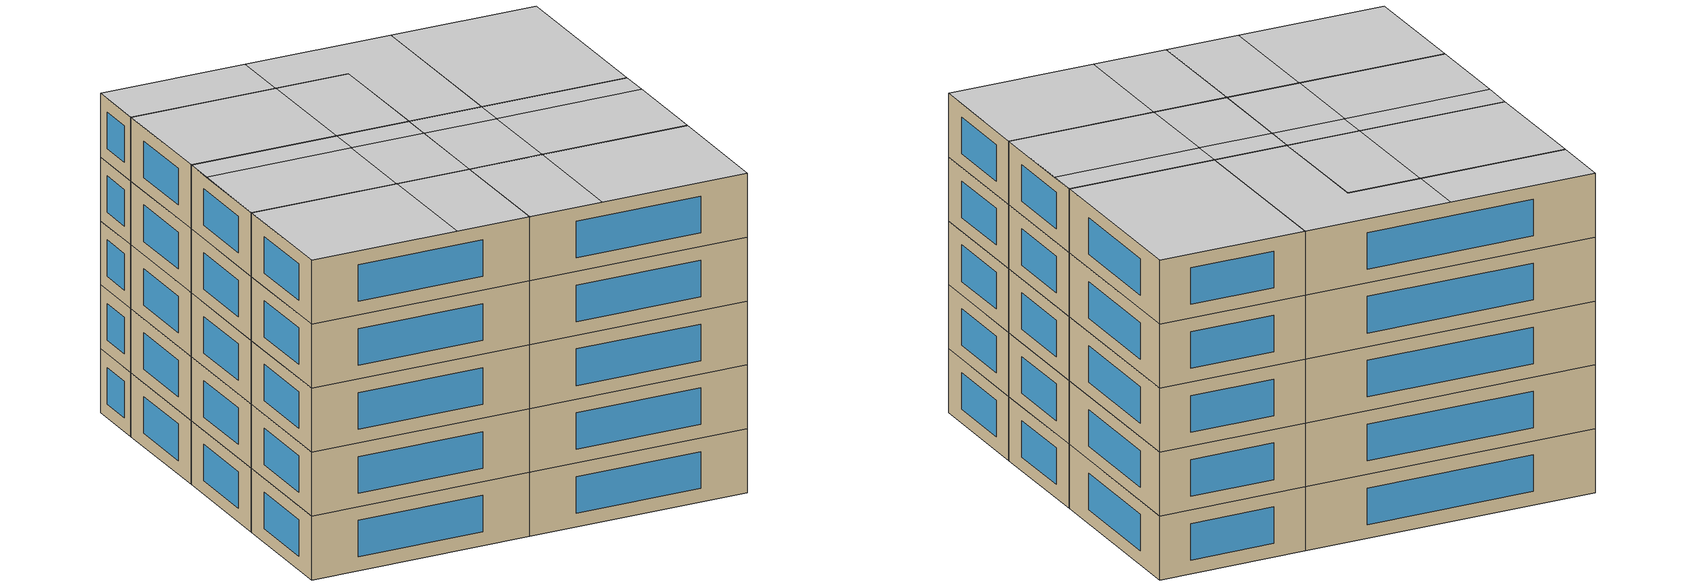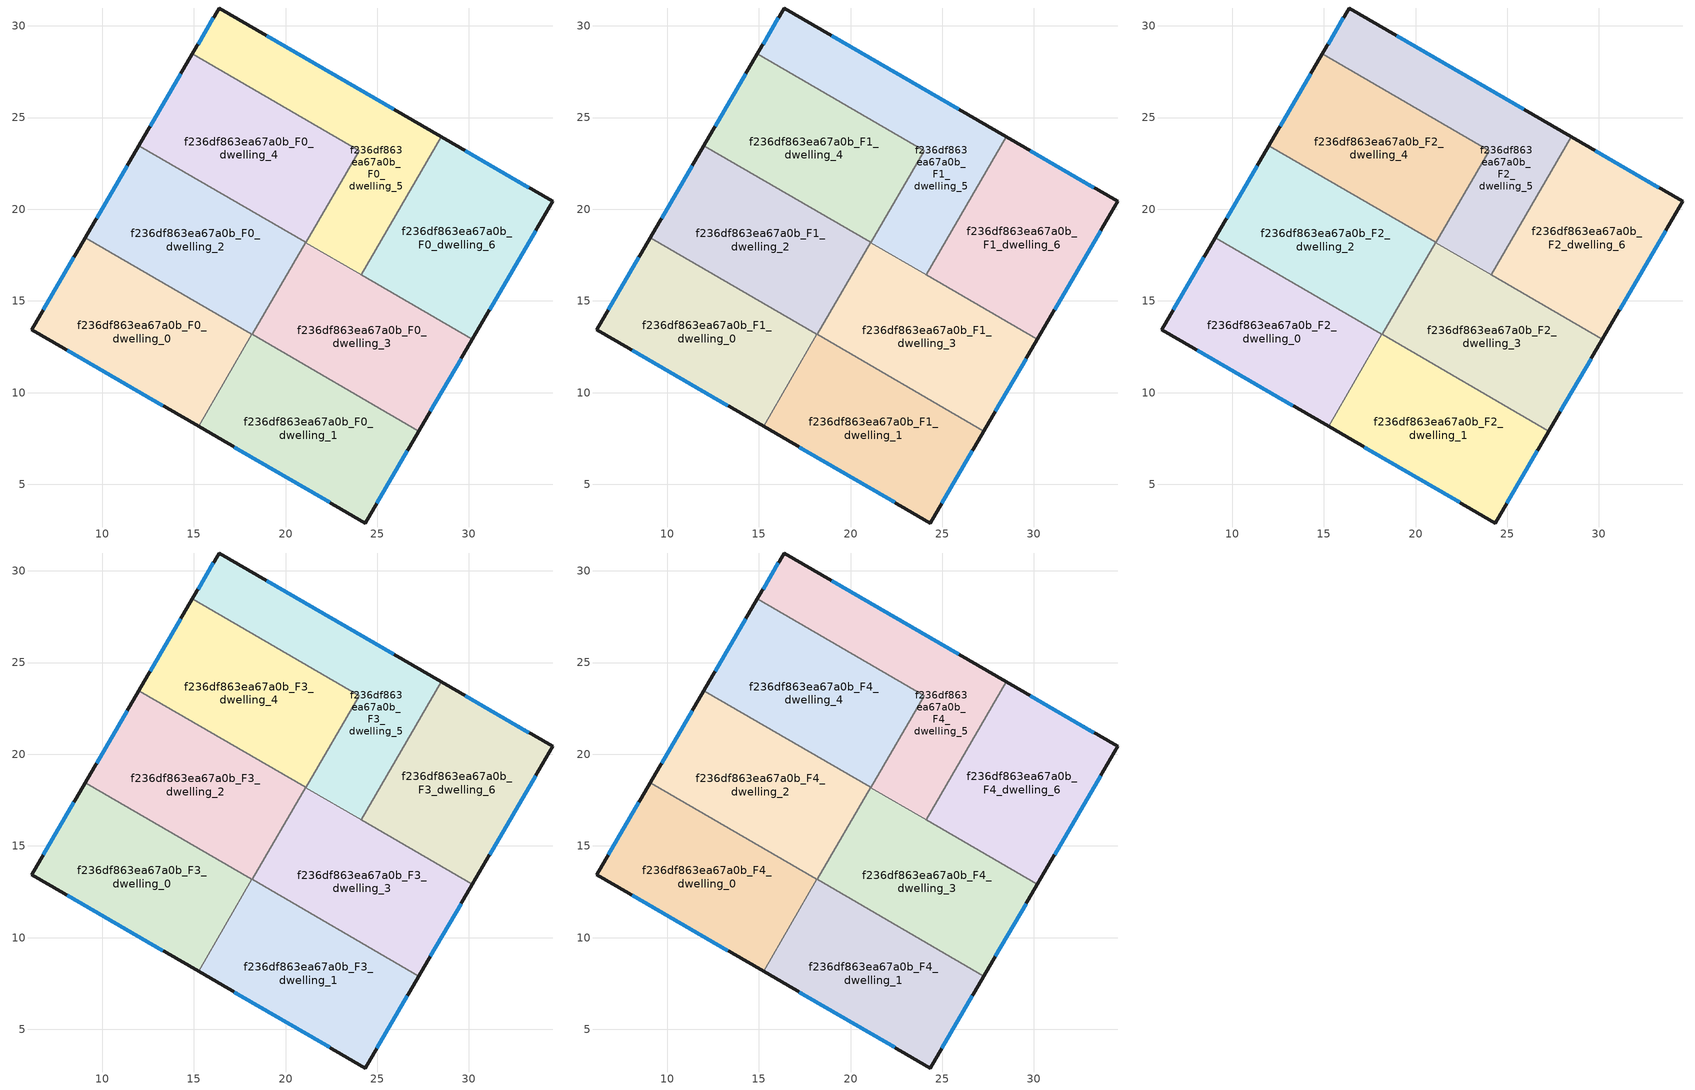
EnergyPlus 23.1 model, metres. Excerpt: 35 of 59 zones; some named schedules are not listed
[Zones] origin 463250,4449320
f236df863ea67a0b_F0_dwelling_0
 floor ground (EU_floor_Construction): 18.17,13.18 15.26,8.17 6.16,13.44 9.08,18.45 z0
 wall outside (EU_wall_Construction): 9.08,18.45 6.16,13.44 15.26,8.17 z0:3
 wall to f236df863ea67a0b_F0_dwelling_1 (EU_wall_Construction): 15.26,8.17 18.17,13.18 z0:3
 wall to f236df863ea67a0b_F0_dwelling_2 (EU_wall_Construction): 18.17,13.18 9.08,18.45 z0:3
 window (EU_Window_Construction): 8.11,12.31 13.31,9.3 / 8.46,17.38 6.79,14.51 z0.64:2.36
f236df863ea67a0b_F0_dwelling_1
 floor ground (EU_floor_Construction): 27.27,7.91 24.35,2.9 15.26,8.17 18.17,13.18 z0
 wall outside (EU_wall_Construction): 15.26,8.17 24.35,2.9 27.27,7.91 z0:3
 wall to f236df863ea67a0b_F0_dwelling_3 (EU_wall_Construction): 27.27,7.91 18.18,13.17 z0:3
 wall to f236df863ea67a0b_F0_dwelling_2 (EU_wall_Construction): 18.18,13.17 18.17,13.18 z0:3
 window (EU_Window_Construction): 17.21,7.04 22.4,4.03 / 24.98,3.97 26.65,6.83 z0.64:2.36
f236df863ea67a0b_F0_dwelling_2
 floor ground (EU_floor_Construction): 21.09,18.19 18.18,13.17 9.08,18.45 12,23.46 z0
 wall outside (EU_wall_Construction): 12,23.46 9.08,18.45 z0:3
 wall to f236df863ea67a0b_F0_dwelling_3 (EU_wall_Construction): 18.18,13.17 21.09,18.19 z0:3
 wall to f236df863ea67a0b_F0_dwelling_4 (EU_wall_Construction): 21.09,18.19 12,23.46 z0:3
 window (EU_Window_Construction): 11.38,22.39 9.71,19.52 z0.64:2.36
f236df863ea67a0b_F0_dwelling_3
 floor ground (EU_floor_Construction): 30.19,12.92 27.27,7.91 18.18,13.17 21.09,18.19 z0
 wall outside (EU_wall_Construction): 27.27,7.91 30.19,12.92 z0:3
 wall to f236df863ea67a0b_F0_dwelling_6 (EU_wall_Construction): 30.19,12.92 24.14,16.42 z0:3
 wall to f236df863ea67a0b_F0_dwelling_5 (EU_wall_Construction): 24.14,16.42 21.1,18.18 z0:3
 wall to f236df863ea67a0b_F0_dwelling_4 (EU_wall_Construction): 21.1,18.18 21.09,18.19 z0:3
 window (EU_Window_Construction): 27.9,8.98 29.57,11.84 z0.64:2.36
f236df863ea67a0b_F0_dwelling_4
 floor ground (EU_floor_Construction): 24.01,23.2 21.1,18.18 12,23.46 14.92,28.47 z0
 wall outside (EU_wall_Construction): 14.92,28.47 12,23.46 z0:3
 wall to f236df863ea67a0b_F0_dwelling_5 (EU_wall_Construction): 21.1,18.18 24.01,23.2 14.92,28.47 z0:3
 window (EU_Window_Construction): 14.3,27.4 12.63,24.53 z0.64:2.36
f236df863ea67a0b_F0_dwelling_5
 floor ground (EU_floor_Construction): 28.5,23.95 24.14,16.42 21.1,18.18 24.01,23.2 14.92,28.47 16.38,30.97 z0
 wall outside (EU_wall_Construction): 28.5,23.95 16.38,30.97 14.92,28.47 z0:3
 wall to f236df863ea67a0b_F0_dwelling_6 (EU_wall_Construction): 24.14,16.42 28.5,23.95 z0:3
 window (EU_Window_Construction): 16.07,30.44 15.24,29 / 25.91,25.45 18.98,29.47 z0.64:2.36
f236df863ea67a0b_F0_dwelling_6
 floor ground (EU_floor_Construction): 34.57,20.43 30.19,12.92 24.14,16.42 28.5,23.95 z0
 wall outside (EU_wall_Construction): 30.19,12.92 34.57,20.43 28.5,23.95 z0:3
 window (EU_Window_Construction): 33.27,21.18 29.8,23.2 / 31.13,14.52 33.64,18.82 z0.64:2.36
f236df863ea67a0b_F1_dwelling_0
 floor to f236df863ea67a0b_F0_dwelling_0 (EU_floor_Construction): 18.17,13.18 15.26,8.17 6.16,13.44 9.08,18.45 z3
 wall outside (EU_wall_Construction): 9.08,18.45 6.16,13.44 15.26,8.17 z3:6
 wall to f236df863ea67a0b_F1_dwelling_1 (EU_wall_Construction): 15.26,8.17 18.17,13.18 z3:6
 wall to f236df863ea67a0b_F1_dwelling_2 (EU_wall_Construction): 18.17,13.18 9.08,18.45 z3:6
 window (EU_Window_Construction): 8.11,12.31 13.31,9.3 / 8.46,17.38 6.79,14.51 z3.64:5.36
f236df863ea67a0b_F1_dwelling_1
 floor to f236df863ea67a0b_F0_dwelling_1 (EU_floor_Construction): 27.27,7.91 24.35,2.9 15.26,8.17 18.17,13.18 z3
 wall outside (EU_wall_Construction): 15.26,8.17 24.35,2.9 27.27,7.91 z3:6
 wall to f236df863ea67a0b_F1_dwelling_3 (EU_wall_Construction): 27.27,7.91 18.18,13.17 z3:6
 wall to f236df863ea67a0b_F1_dwelling_2 (EU_wall_Construction): 18.18,13.17 18.17,13.18 z3:6
 window (EU_Window_Construction): 17.21,7.04 22.4,4.03 / 24.98,3.97 26.65,6.83 z3.64:5.36
f236df863ea67a0b_F1_dwelling_2
 floor to f236df863ea67a0b_F0_dwelling_2 (EU_floor_Construction): 21.09,18.19 18.18,13.17 9.08,18.45 12,23.46 z3
 wall outside (EU_wall_Construction): 12,23.46 9.08,18.45 z3:6
 wall to f236df863ea67a0b_F1_dwelling_3 (EU_wall_Construction): 18.18,13.17 21.09,18.19 z3:6
 wall to f236df863ea67a0b_F1_dwelling_4 (EU_wall_Construction): 21.09,18.19 12,23.46 z3:6
 window (EU_Window_Construction): 11.38,22.39 9.71,19.52 z3.64:5.36
f236df863ea67a0b_F1_dwelling_3
 floor to f236df863ea67a0b_F0_dwelling_3 (EU_floor_Construction): 30.19,12.92 27.27,7.91 18.18,13.17 21.09,18.19 z3
 wall outside (EU_wall_Construction): 27.27,7.91 30.19,12.92 z3:6
 wall to f236df863ea67a0b_F1_dwelling_6 (EU_wall_Construction): 30.19,12.92 24.14,16.42 z3:6
 wall to f236df863ea67a0b_F1_dwelling_5 (EU_wall_Construction): 24.14,16.42 21.1,18.18 z3:6
 wall to f236df863ea67a0b_F1_dwelling_4 (EU_wall_Construction): 21.1,18.18 21.09,18.19 z3:6
 window (EU_Window_Construction): 27.9,8.98 29.57,11.84 z3.64:5.36
f236df863ea67a0b_F1_dwelling_4
 floor to f236df863ea67a0b_F0_dwelling_4 (EU_floor_Construction): 24.01,23.2 21.1,18.18 12,23.46 14.92,28.47 z3
 wall outside (EU_wall_Construction): 14.92,28.47 12,23.46 z3:6
 wall to f236df863ea67a0b_F1_dwelling_5 (EU_wall_Construction): 21.1,18.18 24.01,23.2 14.92,28.47 z3:6
 window (EU_Window_Construction): 14.3,27.4 12.63,24.53 z3.64:5.36
f236df863ea67a0b_F1_dwelling_5
 floor to f236df863ea67a0b_F0_dwelling_5 (EU_floor_Construction): 28.5,23.95 24.14,16.42 21.1,18.18 24.01,23.2 14.92,28.47 16.38,30.97 z3
 wall outside (EU_wall_Construction): 28.5,23.95 16.38,30.97 14.92,28.47 z3:6
 wall to f236df863ea67a0b_F1_dwelling_6 (EU_wall_Construction): 24.14,16.42 28.5,23.95 z3:6
 window (EU_Window_Construction): 16.07,30.44 15.24,29 / 25.91,25.45 18.98,29.47 z3.64:5.36
f236df863ea67a0b_F1_dwelling_6
 floor to f236df863ea67a0b_F0_dwelling_6 (EU_floor_Construction): 34.57,20.43 30.19,12.92 24.14,16.42 28.5,23.95 z3
 wall outside (EU_wall_Construction): 30.19,12.92 34.57,20.43 28.5,23.95 z3:6
 window (EU_Window_Construction): 33.27,21.18 29.8,23.2 / 31.13,14.52 33.64,18.82 z3.64:5.36
f236df863ea67a0b_F2_dwelling_0
 floor to f236df863ea67a0b_F1_dwelling_0 (EU_floor_Construction): 18.17,13.18 15.26,8.17 6.16,13.44 9.08,18.45 z6
 wall outside (EU_wall_Construction): 9.08,18.45 6.16,13.44 15.26,8.17 z6:9
 wall to f236df863ea67a0b_F2_dwelling_1 (EU_wall_Construction): 15.26,8.17 18.17,13.18 z6:9
 wall to f236df863ea67a0b_F2_dwelling_2 (EU_wall_Construction): 18.17,13.18 9.08,18.45 z6:9
 window (EU_Window_Construction): 8.11,12.31 13.31,9.3 / 8.46,17.38 6.79,14.51 z6.64:8.36
f236df863ea67a0b_F2_dwelling_1
 floor to f236df863ea67a0b_F1_dwelling_1 (EU_floor_Construction): 27.27,7.91 24.35,2.9 15.26,8.17 18.17,13.18 z6
 wall outside (EU_wall_Construction): 15.26,8.17 24.35,2.9 27.27,7.91 z6:9
 wall to f236df863ea67a0b_F2_dwelling_3 (EU_wall_Construction): 27.27,7.91 18.18,13.17 z6:9
 wall to f236df863ea67a0b_F2_dwelling_2 (EU_wall_Construction): 18.18,13.17 18.17,13.18 z6:9
 window (EU_Window_Construction): 17.21,7.04 22.4,4.03 / 24.98,3.97 26.65,6.83 z6.64:8.36
f236df863ea67a0b_F2_dwelling_2
 floor to f236df863ea67a0b_F1_dwelling_2 (EU_floor_Construction): 21.09,18.19 18.18,13.17 9.08,18.45 12,23.46 z6
 wall outside (EU_wall_Construction): 12,23.46 9.08,18.45 z6:9
 wall to f236df863ea67a0b_F2_dwelling_3 (EU_wall_Construction): 18.18,13.17 21.09,18.19 z6:9
 wall to f236df863ea67a0b_F2_dwelling_4 (EU_wall_Construction): 21.09,18.19 12,23.46 z6:9
 window (EU_Window_Construction): 11.38,22.39 9.71,19.52 z6.64:8.36
f236df863ea67a0b_F2_dwelling_3
 floor to f236df863ea67a0b_F1_dwelling_3 (EU_floor_Construction): 30.19,12.92 27.27,7.91 18.18,13.17 21.09,18.19 z6
 wall outside (EU_wall_Construction): 27.27,7.91 30.19,12.92 z6:9
 wall to f236df863ea67a0b_F2_dwelling_6 (EU_wall_Construction): 30.19,12.92 24.14,16.42 z6:9
 wall to f236df863ea67a0b_F2_dwelling_5 (EU_wall_Construction): 24.14,16.42 21.1,18.18 z6:9
 wall to f236df863ea67a0b_F2_dwelling_4 (EU_wall_Construction): 21.1,18.18 21.09,18.19 z6:9
 window (EU_Window_Construction): 27.9,8.98 29.57,11.84 z6.64:8.36
f236df863ea67a0b_F2_dwelling_4
 floor to f236df863ea67a0b_F1_dwelling_4 (EU_floor_Construction): 24.01,23.2 21.1,18.18 12,23.46 14.92,28.47 z6
 wall outside (EU_wall_Construction): 14.92,28.47 12,23.46 z6:9
 wall to f236df863ea67a0b_F2_dwelling_5 (EU_wall_Construction): 21.1,18.18 24.01,23.2 14.92,28.47 z6:9
 window (EU_Window_Construction): 14.3,27.4 12.63,24.53 z6.64:8.36
f236df863ea67a0b_F2_dwelling_5
 floor to f236df863ea67a0b_F1_dwelling_5 (EU_floor_Construction): 28.5,23.95 24.14,16.42 21.1,18.18 24.01,23.2 14.92,28.47 16.38,30.97 z6
 wall outside (EU_wall_Construction): 28.5,23.95 16.38,30.97 14.92,28.47 z6:9
 wall to f236df863ea67a0b_F2_dwelling_6 (EU_wall_Construction): 24.14,16.42 28.5,23.95 z6:9
 window (EU_Window_Construction): 16.07,30.44 15.24,29 / 25.91,25.45 18.98,29.47 z6.64:8.36
f236df863ea67a0b_F2_dwelling_6
 floor to f236df863ea67a0b_F1_dwelling_6 (EU_floor_Construction): 34.57,20.43 30.19,12.92 24.14,16.42 28.5,23.95 z6
 wall outside (EU_wall_Construction): 30.19,12.92 34.57,20.43 28.5,23.95 z6:9
 window (EU_Window_Construction): 33.27,21.18 29.8,23.2 / 31.13,14.52 33.64,18.82 z6.64:8.36
f236df863ea67a0b_F3_dwelling_0
 floor to f236df863ea67a0b_F2_dwelling_0 (EU_floor_Construction): 18.17,13.18 15.26,8.17 6.16,13.44 9.08,18.45 z9
 wall outside (EU_wall_Construction): 9.08,18.45 6.16,13.44 15.26,8.17 z9:12
 wall to f236df863ea67a0b_F3_dwelling_1 (EU_wall_Construction): 15.26,8.17 18.17,13.18 z9:12
 wall to f236df863ea67a0b_F3_dwelling_2 (EU_wall_Construction): 18.17,13.18 9.08,18.45 z9:12
 window (EU_Window_Construction): 8.11,12.31 13.31,9.3 / 8.46,17.38 6.79,14.51 z9.64:11.36
f236df863ea67a0b_F3_dwelling_1
 floor to f236df863ea67a0b_F2_dwelling_1 (EU_floor_Construction): 27.27,7.91 24.35,2.9 15.26,8.17 18.17,13.18 z9
 wall outside (EU_wall_Construction): 15.26,8.17 24.35,2.9 27.27,7.91 z9:12
 wall to f236df863ea67a0b_F3_dwelling_3 (EU_wall_Construction): 27.27,7.91 18.18,13.17 z9:12
 wall to f236df863ea67a0b_F3_dwelling_2 (EU_wall_Construction): 18.18,13.17 18.17,13.18 z9:12
 window (EU_Window_Construction): 17.21,7.04 22.4,4.03 / 24.98,3.97 26.65,6.83 z9.64:11.36
f236df863ea67a0b_F3_dwelling_2
 floor to f236df863ea67a0b_F2_dwelling_2 (EU_floor_Construction): 21.09,18.19 18.18,13.17 9.08,18.45 12,23.46 z9
 wall outside (EU_wall_Construction): 12,23.46 9.08,18.45 z9:12
 wall to f236df863ea67a0b_F3_dwelling_3 (EU_wall_Construction): 18.18,13.17 21.09,18.19 z9:12
 wall to f236df863ea67a0b_F3_dwelling_4 (EU_wall_Construction): 21.09,18.19 12,23.46 z9:12
 window (EU_Window_Construction): 11.38,22.39 9.71,19.52 z9.64:11.36
f236df863ea67a0b_F3_dwelling_3
 floor to f236df863ea67a0b_F2_dwelling_3 (EU_floor_Construction): 30.19,12.92 27.27,7.91 18.18,13.17 21.09,18.19 z9
 wall outside (EU_wall_Construction): 27.27,7.91 30.19,12.92 z9:12
 wall to f236df863ea67a0b_F3_dwelling_6 (EU_wall_Construction): 30.19,12.92 24.14,16.42 z9:12
 wall to f236df863ea67a0b_F3_dwelling_5 (EU_wall_Construction): 24.14,16.42 21.1,18.18 z9:12
 wall to f236df863ea67a0b_F3_dwelling_4 (EU_wall_Construction): 21.1,18.18 21.09,18.19 z9:12
 window (EU_Window_Construction): 27.9,8.98 29.57,11.84 z9.64:11.36
f236df863ea67a0b_F3_dwelling_4
 floor to f236df863ea67a0b_F2_dwelling_4 (EU_floor_Construction): 24.01,23.2 21.1,18.18 12,23.46 14.92,28.47 z9
 wall outside (EU_wall_Construction): 14.92,28.47 12,23.46 z9:12
 wall to f236df863ea67a0b_F3_dwelling_5 (EU_wall_Construction): 21.1,18.18 24.01,23.2 14.92,28.47 z9:12
 window (EU_Window_Construction): 14.3,27.4 12.63,24.53 z9.64:11.36
f236df863ea67a0b_F3_dwelling_5
 floor to f236df863ea67a0b_F2_dwelling_5 (EU_floor_Construction): 28.5,23.95 24.14,16.42 21.1,18.18 24.01,23.2 14.92,28.47 16.38,30.97 z9
 wall outside (EU_wall_Construction): 28.5,23.95 16.38,30.97 14.92,28.47 z9:12
 wall to f236df863ea67a0b_F3_dwelling_6 (EU_wall_Construction): 24.14,16.42 28.5,23.95 z9:12
 window (EU_Window_Construction): 16.07,30.44 15.24,29 / 25.91,25.45 18.98,29.47 z9.64:11.36
f236df863ea67a0b_F3_dwelling_6
 floor to f236df863ea67a0b_F2_dwelling_6 (EU_floor_Construction): 34.57,20.43 30.19,12.92 24.14,16.42 28.5,23.95 z9
 wall outside (EU_wall_Construction): 30.19,12.92 34.57,20.43 28.5,23.95 z9:12
 window (EU_Window_Construction): 33.27,21.18 29.8,23.2 / 31.13,14.52 33.64,18.82 z9.64:11.36
f236df863ea67a0b_F4_dwelling_0
 floor to f236df863ea67a0b_F3_dwelling_0 (EU_floor_Construction): 18.17,13.18 15.26,8.17 6.16,13.44 9.08,18.45 z12
 wall outside (EU_wall_Construction): 9.08,18.45 6.16,13.44 15.26,8.17 z12:15
 wall to f236df863ea67a0b_F4_dwelling_1 (EU_wall_Construction): 15.26,8.17 18.17,13.18 z12:15
 wall to f236df863ea67a0b_F4_dwelling_2 (EU_wall_Construction): 18.17,13.18 9.08,18.45 z12:15
 window (EU_Window_Construction): 8.11,12.31 13.31,9.3 / 8.46,17.38 6.79,14.51 z12.64:14.36
 ceiling to f236df863ea67a0b_F5_dwelling_4 (EU_floor_Construction): 12.25,9.91 15.15,14.93 9.08,18.45 6.16,13.44 z15
 ceiling to f236df863ea67a0b_F5_dwelling_2 (EU_floor_Construction): 15.26,8.17 18.17,13.18 15.15,14.93 12.25,9.91 z15
f236df863ea67a0b_F4_dwelling_1
 floor to f236df863ea67a0b_F3_dwelling_1 (EU_floor_Construction): 27.27,7.91 24.35,2.9 15.26,8.17 18.17,13.18 z12
 wall outside (EU_wall_Construction): 15.26,8.17 24.35,2.9 27.27,7.91 z12:15
 wall to f236df863ea67a0b_F4_dwelling_3 (EU_wall_Construction): 27.27,7.91 18.18,13.17 z12:15
 wall to f236df863ea67a0b_F4_dwelling_2 (EU_wall_Construction): 18.18,13.17 18.17,13.18 z12:15
 window (EU_Window_Construction): 17.21,7.04 22.4,4.03 / 24.98,3.97 26.65,6.83 z12.64:14.36
 ceiling to f236df863ea67a0b_F5_dwelling_0 (EU_floor_Construction): 24.35,2.9 27.27,7.91 21.22,11.42 18.31,6.4 z15
 ceiling to f236df863ea67a0b_F5_dwelling_2 (EU_floor_Construction): 18.31,6.4 21.22,11.42 18.18,13.17 18.17,13.18 15.26,8.17 z15
f236df863ea67a0b_F4_dwelling_2
 floor to f236df863ea67a0b_F3_dwelling_2 (EU_floor_Construction): 21.09,18.19 18.18,13.17 9.08,18.45 12,23.46 z12
 wall outside (EU_wall_Construction): 12,23.46 9.08,18.45 z12:15
 wall to f236df863ea67a0b_F4_dwelling_3 (EU_wall_Construction): 18.18,13.17 21.09,18.19 z12:15
 wall to f236df863ea67a0b_F4_dwelling_4 (EU_wall_Construction): 21.09,18.19 12,23.46 z12:15
 window (EU_Window_Construction): 11.38,22.39 9.71,19.52 z12.64:14.36
 ceiling to f236df863ea67a0b_F5_dwelling_2 (EU_floor_Construction): 18.18,13.17 20.36,16.94 17.34,18.69 15.15,14.93 z15
 ceiling to f236df863ea67a0b_F5_dwelling_4 (EU_floor_Construction): 15.15,14.93 17.33,18.68 11.26,22.19 9.08,18.45 z15
 ceiling to f236df863ea67a0b_F5_dwelling_5 (EU_floor_Construction): 17.33,18.68 18.06,19.95 12,23.46 11.26,22.19 z15
 ceiling adiabatic (EU_roof_Construction): 18.18,13.17 21.09,18.19 18.06,19.95 15.15,14.93 z15
f236df863ea67a0b_F4_dwelling_3
 floor to f236df863ea67a0b_F3_dwelling_3 (EU_floor_Construction): 30.19,12.92 27.27,7.91 18.18,13.17 21.09,18.19 z12
 wall outside (EU_wall_Construction): 27.27,7.91 30.19,12.92 z12:15
 wall to f236df863ea67a0b_F4_dwelling_6 (EU_wall_Construction): 30.19,12.92 24.14,16.42 z12:15
 wall to f236df863ea67a0b_F4_dwelling_5 (EU_wall_Construction): 24.14,16.42 21.1,18.18 z12:15
 wall to f236df863ea67a0b_F4_dwelling_4 (EU_wall_Construction): 21.1,18.18 21.09,18.19 z12:15
 window (EU_Window_Construction): 27.9,8.98 29.57,11.84 z12.64:14.36
 ceiling adiabatic (EU_roof_Construction): 23.4,15.18 24.13,16.43 21.09,18.19 20.36,16.94 z15
 ceiling to f236df863ea67a0b_F5_dwelling_0 (EU_floor_Construction): 27.27,7.91 29.47,11.68 23.41,15.19 23.4,15.18 21.22,11.42 z15
 ceiling to f236df863ea67a0b_F5_dwelling_1 (EU_floor_Construction): 29.47,11.68 30.19,12.92 24.13,16.43 23.41,15.19 z15
 ceiling to f236df863ea67a0b_F5_dwelling_2 (EU_floor_Construction): 21.22,11.42 23.4,15.18 20.36,16.94 18.18,13.17 z15
f236df863ea67a0b_F4_dwelling_4
 floor to f236df863ea67a0b_F3_dwelling_4 (EU_floor_Construction): 24.01,23.2 21.1,18.18 12,23.46 14.92,28.47 z12
 wall outside (EU_wall_Construction): 14.92,28.47 12,23.46 z12:15
 wall to f236df863ea67a0b_F4_dwelling_5 (EU_wall_Construction): 21.1,18.18 24.01,23.2 14.92,28.47 z12:15
 window (EU_Window_Construction): 14.3,27.4 12.63,24.53 z12.64:14.36
 ceiling to f236df863ea67a0b_F5_dwelling_5 (EU_floor_Construction): 18.06,19.95 20.97,24.96 14.92,28.47 12,23.46 z15
 ceiling to f236df863ea67a0b_F5_dwelling_3 (EU_floor_Construction): 21.1,18.18 24.01,23.2 20.97,24.96 18.06,19.95 z15
f236df863ea67a0b_F4_dwelling_5
 floor to f236df863ea67a0b_F3_dwelling_5 (EU_floor_Construction): 28.5,23.95 24.14,16.42 21.1,18.18 24.01,23.2 14.92,28.47 16.38,30.97 z12
 wall outside (EU_wall_Construction): 28.5,23.95 16.38,30.97 14.92,28.47 z12:15
 wall to f236df863ea67a0b_F4_dwelling_6 (EU_wall_Construction): 24.14,16.42 28.5,23.95 z12:15
 window (EU_Window_Construction): 16.07,30.44 15.24,29 / 25.91,25.45 18.98,29.47 z12.64:14.36
 ceiling to f236df863ea67a0b_F5_dwelling_3 (EU_floor_Construction): 24.13,16.43 28.49,23.96 22.42,27.47 20.97,24.96 24.01,23.2 21.1,18.18 z15
 ceiling to f236df863ea67a0b_F5_dwelling_5 (EU_floor_Construction): 20.97,24.96 22.42,27.47 16.38,30.97 14.92,28.47 z15
 ceiling to f236df863ea67a0b_F5_dwelling_1 (EU_floor_Construction): 24.14,16.42 28.5,23.95 28.49,23.96 24.13,16.43 z15
f236df863ea67a0b_F4_dwelling_6
 floor to f236df863ea67a0b_F3_dwelling_6 (EU_floor_Construction): 34.57,20.43 30.19,12.92 24.14,16.42 28.5,23.95 z12
 wall outside (EU_wall_Construction): 30.19,12.92 34.57,20.43 28.5,23.95 z12:15
 window (EU_Window_Construction): 33.27,21.18 29.8,23.2 / 31.13,14.52 33.64,18.82 z12.64:14.36
 ceiling to f236df863ea67a0b_F5_dwelling_1 (EU_floor_Construction): 30.19,12.92 34.57,20.43 28.5,23.95 24.14,16.42 z15
[Building]
EU S2 Campaign: North Axis=0; Terrain=City; Solar Distribution=FullExterior
[Site:Location]
Yerevan-Zvartnots.Intl.AP: Latitude=40.15; Longitude=44.383; Time Zone=4; Elevation=854
[SizingPeriod:WeatherFileDays]
AnnualSizingPeriod: Begin Month=1; Begin Day of Month=1; End Month=12; End Day of Month=31; Day of Week for Start Day=Monday; Use Weather File Daylight Saving Period=No; Use Weather File Rain and Snow Indicators=No
[MATERIAL]
EU_InternalMass_Material: Roughness=MediumRough; Thickness=0.1; Conductivity=1; Density=1800; Specific Heat=900; Thermal Absorptance=0.9; Solar Absorptance=0.7; Visible Absorptance=0.7
[MATERIAL:NOMASS] Roughness=MediumRough; Thermal Absorptance=0.9; Solar Absorptance=0.7; Visible Absorptance=0.7
Name | Thermal Resistance
EU_wall_NoMass | 1.05043
EU_roof_NoMass | 1.45357
EU_floor_NoMass | 0.478065
[WINDOWMATERIAL:SIMPLEGLAZINGSYSTEM]
EU_Window_SimpleGlazing: UFactor=2.5566; Solar Heat Gain Coefficient=0.75; Visible Transmittance=0.75
[CONSTRUCTION]
EU_wall_Construction: EU_wall_NoMass
EU_roof_Construction: EU_roof_NoMass
EU_floor_Construction: EU_floor_NoMass
EU_Window_Construction: EU_Window_SimpleGlazing
EU_InternalMass_Construction: EU_InternalMass_Material
[ZONE] Type=1; Multiplier=1; Ceiling Height=autocalculate; Floor Area=autocalculate; Part of Total Floor Area=Yes
Name | Volume
f236df863ea67a0b_F0_dwelling_0; f236df863ea67a0b_F1_dwelling_0; f236df863ea67a0b_F2_dwelling_0; f236df863ea67a0b_F3_dwelling_0; f236df863ea67a0b_F4_dwelling_0; f236df863ea67a0b_F0_dwelling_1; f236df863ea67a0b_F1_dwelling_1; f236df863ea67a0b_F2_dwelling_1; f236df863ea67a0b_F3_dwelling_1; f236df863ea67a0b_F4_dwelling_1; f236df863ea67a0b_F0_dwelling_2; f236df863ea67a0b_F1_dwelling_2; f236df863ea67a0b_F2_dwelling_2; f236df863ea67a0b_F3_dwelling_2; f236df863ea67a0b_F4_dwelling_2; f236df863ea67a0b_F0_dwelling_3; f236df863ea67a0b_F1_dwelling_3; f236df863ea67a0b_F2_dwelling_3; f236df863ea67a0b_F3_dwelling_3; f236df863ea67a0b_F4_dwelling_3; f236df863ea67a0b_F0_dwelling_4; f236df863ea67a0b_F1_dwelling_4; f236df863ea67a0b_F2_dwelling_4; f236df863ea67a0b_F3_dwelling_4; f236df863ea67a0b_F4_dwelling_4 | 182.883
f236df863ea67a0b_F0_dwelling_5; f236df863ea67a0b_F1_dwelling_5; f236df863ea67a0b_F2_dwelling_5; f236df863ea67a0b_F3_dwelling_5; f236df863ea67a0b_F4_dwelling_5 | 182.888
f236df863ea67a0b_F0_dwelling_6; f236df863ea67a0b_F1_dwelling_6; f236df863ea67a0b_F2_dwelling_6; f236df863ea67a0b_F3_dwelling_6; f236df863ea67a0b_F4_dwelling_6 | 182.874
[INTERNALMASS] Construction=EU_InternalMass_Construction
Name | Zone or ZoneList | Surface Area
f236df863ea67a0b_F0_dwelling_0_EU_InternalMass | f236df863ea67a0b_F0_dwelling_0 | 60.9605
f236df863ea67a0b_F0_dwelling_1_EU_InternalMass | f236df863ea67a0b_F0_dwelling_1 | 60.9605
f236df863ea67a0b_F0_dwelling_2_EU_InternalMass | f236df863ea67a0b_F0_dwelling_2 | 60.9605
f236df863ea67a0b_F0_dwelling_3_EU_InternalMass | f236df863ea67a0b_F0_dwelling_3 | 60.959
f236df863ea67a0b_F0_dwelling_4_EU_InternalMass | f236df863ea67a0b_F0_dwelling_4 | 60.9605
f236df863ea67a0b_F0_dwelling_5_EU_InternalMass | f236df863ea67a0b_F0_dwelling_5 | 60.9626
f236df863ea67a0b_F0_dwelling_6_EU_InternalMass | f236df863ea67a0b_F0_dwelling_6 | 60.9556
f236df863ea67a0b_F1_dwelling_0_EU_InternalMass | f236df863ea67a0b_F1_dwelling_0 | 60.9605
f236df863ea67a0b_F1_dwelling_1_EU_InternalMass | f236df863ea67a0b_F1_dwelling_1 | 60.9605
f236df863ea67a0b_F1_dwelling_2_EU_InternalMass | f236df863ea67a0b_F1_dwelling_2 | 60.9605
f236df863ea67a0b_F1_dwelling_3_EU_InternalMass | f236df863ea67a0b_F1_dwelling_3 | 60.959
f236df863ea67a0b_F1_dwelling_4_EU_InternalMass | f236df863ea67a0b_F1_dwelling_4 | 60.9605
f236df863ea67a0b_F1_dwelling_5_EU_InternalMass | f236df863ea67a0b_F1_dwelling_5 | 60.9626
f236df863ea67a0b_F1_dwelling_6_EU_InternalMass | f236df863ea67a0b_F1_dwelling_6 | 60.9556
f236df863ea67a0b_F2_dwelling_0_EU_InternalMass | f236df863ea67a0b_F2_dwelling_0 | 60.9605
f236df863ea67a0b_F2_dwelling_1_EU_InternalMass | f236df863ea67a0b_F2_dwelling_1 | 60.9605
f236df863ea67a0b_F2_dwelling_2_EU_InternalMass | f236df863ea67a0b_F2_dwelling_2 | 60.9605
f236df863ea67a0b_F2_dwelling_3_EU_InternalMass | f236df863ea67a0b_F2_dwelling_3 | 60.959
f236df863ea67a0b_F2_dwelling_4_EU_InternalMass | f236df863ea67a0b_F2_dwelling_4 | 60.9605
f236df863ea67a0b_F2_dwelling_5_EU_InternalMass | f236df863ea67a0b_F2_dwelling_5 | 60.9626
f236df863ea67a0b_F2_dwelling_6_EU_InternalMass | f236df863ea67a0b_F2_dwelling_6 | 60.9556
f236df863ea67a0b_F3_dwelling_0_EU_InternalMass | f236df863ea67a0b_F3_dwelling_0 | 60.9605
f236df863ea67a0b_F3_dwelling_1_EU_InternalMass | f236df863ea67a0b_F3_dwelling_1 | 60.9605
f236df863ea67a0b_F3_dwelling_2_EU_InternalMass | f236df863ea67a0b_F3_dwelling_2 | 60.9605
f236df863ea67a0b_F3_dwelling_3_EU_InternalMass | f236df863ea67a0b_F3_dwelling_3 | 60.959
f236df863ea67a0b_F3_dwelling_4_EU_InternalMass | f236df863ea67a0b_F3_dwelling_4 | 60.9605
f236df863ea67a0b_F3_dwelling_5_EU_InternalMass | f236df863ea67a0b_F3_dwelling_5 | 60.9626
f236df863ea67a0b_F3_dwelling_6_EU_InternalMass | f236df863ea67a0b_F3_dwelling_6 | 60.9556
f236df863ea67a0b_F4_dwelling_0_EU_InternalMass | f236df863ea67a0b_F4_dwelling_0 | 60.9605
f236df863ea67a0b_F4_dwelling_1_EU_InternalMass | f236df863ea67a0b_F4_dwelling_1 | 60.9605
f236df863ea67a0b_F4_dwelling_2_EU_InternalMass | f236df863ea67a0b_F4_dwelling_2 | 60.9605
f236df863ea67a0b_F4_dwelling_3_EU_InternalMass | f236df863ea67a0b_F4_dwelling_3 | 60.959
f236df863ea67a0b_F4_dwelling_4_EU_InternalMass | f236df863ea67a0b_F4_dwelling_4 | 60.9605
f236df863ea67a0b_F4_dwelling_5_EU_InternalMass | f236df863ea67a0b_F4_dwelling_5 | 60.9626
f236df863ea67a0b_F4_dwelling_6_EU_InternalMass | f236df863ea67a0b_F4_dwelling_6 | 60.9556
[OTHEREQUIPMENT] Fuel Type=Electricity; Design Level Calculation Method=Watts/Area; Power per Zone Floor Area=1; Fraction Latent=0; Fraction Radiant=0; Fraction Lost=0; Carbon Dioxide Generation Rate=0; EndUse Subcategory=EU_Step8_InternalGains
Name | Zone or ZoneList or Space or SpaceList | Schedule
EU_Step8_InternalGain_f236df863ea67a0b_F0_dwelling_0_f000 | f236df863ea67a0b_F0_dwelling_0 | EU_Step8_GainSchedule_f236df863ea67a0b_F0_dwelling_0_f000
EU_Step8_InternalGain_f236df863ea67a0b_F0_dwelling_1_f000 | f236df863ea67a0b_F0_dwelling_1 | EU_Step8_GainSchedule_f236df863ea67a0b_F0_dwelling_1_f000
EU_Step8_InternalGain_f236df863ea67a0b_F0_dwelling_2_f000 | f236df863ea67a0b_F0_dwelling_2 | EU_Step8_GainSchedule_f236df863ea67a0b_F0_dwelling_2_f000
EU_Step8_InternalGain_f236df863ea67a0b_F0_dwelling_3_f000 | f236df863ea67a0b_F0_dwelling_3 | EU_Step8_GainSchedule_f236df863ea67a0b_F0_dwelling_3_f000
EU_Step8_InternalGain_f236df863ea67a0b_F0_dwelling_4_f000 | f236df863ea67a0b_F0_dwelling_4 | EU_Step8_GainSchedule_f236df863ea67a0b_F0_dwelling_4_f000
EU_Step8_InternalGain_f236df863ea67a0b_F0_dwelling_5_f000 | f236df863ea67a0b_F0_dwelling_5 | EU_Step8_GainSchedule_f236df863ea67a0b_F0_dwelling_5_f000
EU_Step8_InternalGain_f236df863ea67a0b_F0_dwelling_6_f000 | f236df863ea67a0b_F0_dwelling_6 | EU_Step8_GainSchedule_f236df863ea67a0b_F0_dwelling_6_f000
EU_Step8_InternalGain_f236df863ea67a0b_F1_dwelling_0_f000 | f236df863ea67a0b_F1_dwelling_0 | EU_Step8_GainSchedule_f236df863ea67a0b_F1_dwelling_0_f000
EU_Step8_InternalGain_f236df863ea67a0b_F1_dwelling_1_f000 | f236df863ea67a0b_F1_dwelling_1 | EU_Step8_GainSchedule_f236df863ea67a0b_F1_dwelling_1_f000
EU_Step8_InternalGain_f236df863ea67a0b_F1_dwelling_2_f000 | f236df863ea67a0b_F1_dwelling_2 | EU_Step8_GainSchedule_f236df863ea67a0b_F1_dwelling_2_f000
EU_Step8_InternalGain_f236df863ea67a0b_F1_dwelling_3_f000 | f236df863ea67a0b_F1_dwelling_3 | EU_Step8_GainSchedule_f236df863ea67a0b_F1_dwelling_3_f000
EU_Step8_InternalGain_f236df863ea67a0b_F1_dwelling_4_f000 | f236df863ea67a0b_F1_dwelling_4 | EU_Step8_GainSchedule_f236df863ea67a0b_F1_dwelling_4_f000
EU_Step8_InternalGain_f236df863ea67a0b_F1_dwelling_5_f000 | f236df863ea67a0b_F1_dwelling_5 | EU_Step8_GainSchedule_f236df863ea67a0b_F1_dwelling_5_f000
EU_Step8_InternalGain_f236df863ea67a0b_F1_dwelling_6_f000 | f236df863ea67a0b_F1_dwelling_6 | EU_Step8_GainSchedule_f236df863ea67a0b_F1_dwelling_6_f000
EU_Step8_InternalGain_f236df863ea67a0b_F2_dwelling_0_f000 | f236df863ea67a0b_F2_dwelling_0 | EU_Step8_GainSchedule_f236df863ea67a0b_F2_dwelling_0_f000
EU_Step8_InternalGain_f236df863ea67a0b_F2_dwelling_1_f000 | f236df863ea67a0b_F2_dwelling_1 | EU_Step8_GainSchedule_f236df863ea67a0b_F2_dwelling_1_f000
EU_Step8_InternalGain_f236df863ea67a0b_F2_dwelling_2_f000 | f236df863ea67a0b_F2_dwelling_2 | EU_Step8_GainSchedule_f236df863ea67a0b_F2_dwelling_2_f000
EU_Step8_InternalGain_f236df863ea67a0b_F2_dwelling_3_f000 | f236df863ea67a0b_F2_dwelling_3 | EU_Step8_GainSchedule_f236df863ea67a0b_F2_dwelling_3_f000
EU_Step8_InternalGain_f236df863ea67a0b_F2_dwelling_4_f000 | f236df863ea67a0b_F2_dwelling_4 | EU_Step8_GainSchedule_f236df863ea67a0b_F2_dwelling_4_f000
EU_Step8_InternalGain_f236df863ea67a0b_F2_dwelling_5_f000 | f236df863ea67a0b_F2_dwelling_5 | EU_Step8_GainSchedule_f236df863ea67a0b_F2_dwelling_5_f000
EU_Step8_InternalGain_f236df863ea67a0b_F2_dwelling_6_f000 | f236df863ea67a0b_F2_dwelling_6 | EU_Step8_GainSchedule_f236df863ea67a0b_F2_dwelling_6_f000
EU_Step8_InternalGain_f236df863ea67a0b_F3_dwelling_0_f000 | f236df863ea67a0b_F3_dwelling_0 | EU_Step8_GainSchedule_f236df863ea67a0b_F3_dwelling_0_f000
EU_Step8_InternalGain_f236df863ea67a0b_F3_dwelling_1_f000 | f236df863ea67a0b_F3_dwelling_1 | EU_Step8_GainSchedule_f236df863ea67a0b_F3_dwelling_1_f000
EU_Step8_InternalGain_f236df863ea67a0b_F3_dwelling_2_f000 | f236df863ea67a0b_F3_dwelling_2 | EU_Step8_GainSchedule_f236df863ea67a0b_F3_dwelling_2_f000
EU_Step8_InternalGain_f236df863ea67a0b_F3_dwelling_3_f000 | f236df863ea67a0b_F3_dwelling_3 | EU_Step8_GainSchedule_f236df863ea67a0b_F3_dwelling_3_f000
EU_Step8_InternalGain_f236df863ea67a0b_F3_dwelling_4_f000 | f236df863ea67a0b_F3_dwelling_4 | EU_Step8_GainSchedule_f236df863ea67a0b_F3_dwelling_4_f000
EU_Step8_InternalGain_f236df863ea67a0b_F3_dwelling_5_f000 | f236df863ea67a0b_F3_dwelling_5 | EU_Step8_GainSchedule_f236df863ea67a0b_F3_dwelling_5_f000
EU_Step8_InternalGain_f236df863ea67a0b_F3_dwelling_6_f000 | f236df863ea67a0b_F3_dwelling_6 | EU_Step8_GainSchedule_f236df863ea67a0b_F3_dwelling_6_f000
EU_Step8_InternalGain_f236df863ea67a0b_F4_dwelling_0_f000 | f236df863ea67a0b_F4_dwelling_0 | EU_Step8_GainSchedule_f236df863ea67a0b_F4_dwelling_0_f000
EU_Step8_InternalGain_f236df863ea67a0b_F4_dwelling_1_f000 | f236df863ea67a0b_F4_dwelling_1 | EU_Step8_GainSchedule_f236df863ea67a0b_F4_dwelling_1_f000
EU_Step8_InternalGain_f236df863ea67a0b_F4_dwelling_2_f000 | f236df863ea67a0b_F4_dwelling_2 | EU_Step8_GainSchedule_f236df863ea67a0b_F4_dwelling_2_f000
EU_Step8_InternalGain_f236df863ea67a0b_F4_dwelling_3_f000 | f236df863ea67a0b_F4_dwelling_3 | EU_Step8_GainSchedule_f236df863ea67a0b_F4_dwelling_3_f000
EU_Step8_InternalGain_f236df863ea67a0b_F4_dwelling_4_f000 | f236df863ea67a0b_F4_dwelling_4 | EU_Step8_GainSchedule_f236df863ea67a0b_F4_dwelling_4_f000
EU_Step8_InternalGain_f236df863ea67a0b_F4_dwelling_5_f000 | f236df863ea67a0b_F4_dwelling_5 | EU_Step8_GainSchedule_f236df863ea67a0b_F4_dwelling_5_f000
EU_Step8_InternalGain_f236df863ea67a0b_F4_dwelling_6_f000 | f236df863ea67a0b_F4_dwelling_6 | EU_Step8_GainSchedule_f236df863ea67a0b_F4_dwelling_6_f000
[ZONEVENTILATION:DESIGNFLOWRATE] Schedule=EU_AlwaysOn; Design Flow Rate Calculation Method=AirChanges/Hour; Air Changes per Hour=0.557805; Ventilation Type=Natural; Fan Pressure Rise=0; Fan Total Efficiency=1; Constant Term Coefficient=1; Temperature Term Coefficient=0; Velocity Term Coefficient=0; Velocity Squared Term Coefficient=0; Minimum Indoor Temperature=-100; Maximum Indoor Temperature=100; Delta Temperature=-100; Minimum Outdoor Temperature=-100; Maximum Outdoor Temperature=100; Maximum Wind Speed=40
Name | Zone or ZoneList or Space or SpaceList
EU_ConstantAir_f236df863ea67a0b_F0_dwelling_0 | f236df863ea67a0b_F0_dwelling_0
EU_ConstantAir_f236df863ea67a0b_F0_dwelling_1 | f236df863ea67a0b_F0_dwelling_1
EU_ConstantAir_f236df863ea67a0b_F0_dwelling_2 | f236df863ea67a0b_F0_dwelling_2
EU_ConstantAir_f236df863ea67a0b_F0_dwelling_3 | f236df863ea67a0b_F0_dwelling_3
EU_ConstantAir_f236df863ea67a0b_F0_dwelling_4 | f236df863ea67a0b_F0_dwelling_4
EU_ConstantAir_f236df863ea67a0b_F0_dwelling_5 | f236df863ea67a0b_F0_dwelling_5
EU_ConstantAir_f236df863ea67a0b_F0_dwelling_6 | f236df863ea67a0b_F0_dwelling_6
EU_ConstantAir_f236df863ea67a0b_F1_dwelling_0 | f236df863ea67a0b_F1_dwelling_0
EU_ConstantAir_f236df863ea67a0b_F1_dwelling_1 | f236df863ea67a0b_F1_dwelling_1
EU_ConstantAir_f236df863ea67a0b_F1_dwelling_2 | f236df863ea67a0b_F1_dwelling_2
EU_ConstantAir_f236df863ea67a0b_F1_dwelling_3 | f236df863ea67a0b_F1_dwelling_3
EU_ConstantAir_f236df863ea67a0b_F1_dwelling_4 | f236df863ea67a0b_F1_dwelling_4
EU_ConstantAir_f236df863ea67a0b_F1_dwelling_5 | f236df863ea67a0b_F1_dwelling_5
EU_ConstantAir_f236df863ea67a0b_F1_dwelling_6 | f236df863ea67a0b_F1_dwelling_6
EU_ConstantAir_f236df863ea67a0b_F2_dwelling_0 | f236df863ea67a0b_F2_dwelling_0
EU_ConstantAir_f236df863ea67a0b_F2_dwelling_1 | f236df863ea67a0b_F2_dwelling_1
EU_ConstantAir_f236df863ea67a0b_F2_dwelling_2 | f236df863ea67a0b_F2_dwelling_2
EU_ConstantAir_f236df863ea67a0b_F2_dwelling_3 | f236df863ea67a0b_F2_dwelling_3
EU_ConstantAir_f236df863ea67a0b_F2_dwelling_4 | f236df863ea67a0b_F2_dwelling_4
EU_ConstantAir_f236df863ea67a0b_F2_dwelling_5 | f236df863ea67a0b_F2_dwelling_5
EU_ConstantAir_f236df863ea67a0b_F2_dwelling_6 | f236df863ea67a0b_F2_dwelling_6
EU_ConstantAir_f236df863ea67a0b_F3_dwelling_0 | f236df863ea67a0b_F3_dwelling_0
EU_ConstantAir_f236df863ea67a0b_F3_dwelling_1 | f236df863ea67a0b_F3_dwelling_1
EU_ConstantAir_f236df863ea67a0b_F3_dwelling_2 | f236df863ea67a0b_F3_dwelling_2
EU_ConstantAir_f236df863ea67a0b_F3_dwelling_3 | f236df863ea67a0b_F3_dwelling_3
EU_ConstantAir_f236df863ea67a0b_F3_dwelling_4 | f236df863ea67a0b_F3_dwelling_4
EU_ConstantAir_f236df863ea67a0b_F3_dwelling_5 | f236df863ea67a0b_F3_dwelling_5
EU_ConstantAir_f236df863ea67a0b_F3_dwelling_6 | f236df863ea67a0b_F3_dwelling_6
EU_ConstantAir_f236df863ea67a0b_F4_dwelling_0 | f236df863ea67a0b_F4_dwelling_0
EU_ConstantAir_f236df863ea67a0b_F4_dwelling_1 | f236df863ea67a0b_F4_dwelling_1
EU_ConstantAir_f236df863ea67a0b_F4_dwelling_2 | f236df863ea67a0b_F4_dwelling_2
EU_ConstantAir_f236df863ea67a0b_F4_dwelling_3 | f236df863ea67a0b_F4_dwelling_3
EU_ConstantAir_f236df863ea67a0b_F4_dwelling_4 | f236df863ea67a0b_F4_dwelling_4
EU_ConstantAir_f236df863ea67a0b_F4_dwelling_5 | f236df863ea67a0b_F4_dwelling_5
EU_ConstantAir_f236df863ea67a0b_F4_dwelling_6 | f236df863ea67a0b_F4_dwelling_6
[HVACTEMPLATE:ZONE:IDEALLOADSAIRSYSTEM] System Availability Schedule=EU_AlwaysOn; Maximum Heating Supply Air Temperature=50; Minimum Cooling Supply Air Temperature=13; Maximum Heating Supply Air Humidity Ratio=0.0156; Minimum Cooling Supply Air Humidity Ratio=0.0077; Heating Limit=NoLimit; Cooling Limit=NoLimit; Heating Availability Schedule=EU_AlwaysOn; Cooling Availability Schedule=EU_CoolingOff; Dehumidification Control Type=ConstantSensibleHeatRatio; Cooling Sensible Heat Ratio=0.7; Dehumidification Setpoint=60; Humidification Control Type=None; Humidification Setpoint=30; Outdoor Air Method=None; Outdoor Air Flow Rate per Person=0.00944; Outdoor Air Flow Rate per Zone Floor Area=0; Outdoor Air Flow Rate per Zone=0; Demand Controlled Ventilation Type=None; Outdoor Air Economizer Type=NoEconomizer; Heat Recovery Type=None; Sensible Heat Recovery Effectiveness=0.7; Latent Heat Recovery Effectiveness=0.65
Name | Template Thermostat
f236df863ea67a0b_F0_dwelling_0 | EU_HeatOnly_f236df863ea67a0b_F0_dwelling_0
f236df863ea67a0b_F0_dwelling_1 | EU_HeatOnly_f236df863ea67a0b_F0_dwelling_1
f236df863ea67a0b_F0_dwelling_2 | EU_HeatOnly_f236df863ea67a0b_F0_dwelling_2
f236df863ea67a0b_F0_dwelling_3 | EU_HeatOnly_f236df863ea67a0b_F0_dwelling_3
f236df863ea67a0b_F0_dwelling_4 | EU_HeatOnly_f236df863ea67a0b_F0_dwelling_4
f236df863ea67a0b_F0_dwelling_5 | EU_HeatOnly_f236df863ea67a0b_F0_dwelling_5
f236df863ea67a0b_F0_dwelling_6 | EU_HeatOnly_f236df863ea67a0b_F0_dwelling_6
f236df863ea67a0b_F1_dwelling_0 | EU_HeatOnly_f236df863ea67a0b_F1_dwelling_0
f236df863ea67a0b_F1_dwelling_1 | EU_HeatOnly_f236df863ea67a0b_F1_dwelling_1
f236df863ea67a0b_F1_dwelling_2 | EU_HeatOnly_f236df863ea67a0b_F1_dwelling_2
f236df863ea67a0b_F1_dwelling_3 | EU_HeatOnly_f236df863ea67a0b_F1_dwelling_3
f236df863ea67a0b_F1_dwelling_4 | EU_HeatOnly_f236df863ea67a0b_F1_dwelling_4
f236df863ea67a0b_F1_dwelling_5 | EU_HeatOnly_f236df863ea67a0b_F1_dwelling_5
f236df863ea67a0b_F1_dwelling_6 | EU_HeatOnly_f236df863ea67a0b_F1_dwelling_6
f236df863ea67a0b_F2_dwelling_0 | EU_HeatOnly_f236df863ea67a0b_F2_dwelling_0
f236df863ea67a0b_F2_dwelling_1 | EU_HeatOnly_f236df863ea67a0b_F2_dwelling_1
f236df863ea67a0b_F2_dwelling_2 | EU_HeatOnly_f236df863ea67a0b_F2_dwelling_2
f236df863ea67a0b_F2_dwelling_3 | EU_HeatOnly_f236df863ea67a0b_F2_dwelling_3
f236df863ea67a0b_F2_dwelling_4 | EU_HeatOnly_f236df863ea67a0b_F2_dwelling_4
f236df863ea67a0b_F2_dwelling_5 | EU_HeatOnly_f236df863ea67a0b_F2_dwelling_5
f236df863ea67a0b_F2_dwelling_6 | EU_HeatOnly_f236df863ea67a0b_F2_dwelling_6
f236df863ea67a0b_F3_dwelling_0 | EU_HeatOnly_f236df863ea67a0b_F3_dwelling_0
f236df863ea67a0b_F3_dwelling_1 | EU_HeatOnly_f236df863ea67a0b_F3_dwelling_1
f236df863ea67a0b_F3_dwelling_2 | EU_HeatOnly_f236df863ea67a0b_F3_dwelling_2
f236df863ea67a0b_F3_dwelling_3 | EU_HeatOnly_f236df863ea67a0b_F3_dwelling_3
f236df863ea67a0b_F3_dwelling_4 | EU_HeatOnly_f236df863ea67a0b_F3_dwelling_4
f236df863ea67a0b_F3_dwelling_5 | EU_HeatOnly_f236df863ea67a0b_F3_dwelling_5
f236df863ea67a0b_F3_dwelling_6 | EU_HeatOnly_f236df863ea67a0b_F3_dwelling_6
f236df863ea67a0b_F4_dwelling_0 | EU_HeatOnly_f236df863ea67a0b_F4_dwelling_0
f236df863ea67a0b_F4_dwelling_1 | EU_HeatOnly_f236df863ea67a0b_F4_dwelling_1
f236df863ea67a0b_F4_dwelling_2 | EU_HeatOnly_f236df863ea67a0b_F4_dwelling_2
f236df863ea67a0b_F4_dwelling_3 | EU_HeatOnly_f236df863ea67a0b_F4_dwelling_3
f236df863ea67a0b_F4_dwelling_4 | EU_HeatOnly_f236df863ea67a0b_F4_dwelling_4
f236df863ea67a0b_F4_dwelling_5 | EU_HeatOnly_f236df863ea67a0b_F4_dwelling_5
f236df863ea67a0b_F4_dwelling_6 | EU_HeatOnly_f236df863ea67a0b_F4_dwelling_6
[SIZING:ZONE] Zone Cooling Design Supply Air Temperature Input Method=SupplyAirTemperature; Zone Cooling Design Supply Air Temperature=13; Zone Heating Design Supply Air Temperature Input Method=SupplyAirTemperature; Zone Heating Design Supply Air Temperature=50; Zone Cooling Design Supply Air Humidity Ratio=0.008; Zone Heating Design Supply Air Humidity Ratio=0.008; Cooling Design Air Flow Method=DesignDay; Cooling Design Air Flow Rate=0; Cooling Minimum Air Flow per Zone Floor Area=0.000762; Cooling Minimum Air Flow=0; Cooling Minimum Air Flow Fraction=0.2; Heating Design Air Flow Method=DesignDay; Heating Design Air Flow Rate=0; Heating Maximum Air Flow per Zone Floor Area=0.002032; Heating Maximum Air Flow=0.141576; Heating Maximum Air Flow Fraction=0.3; Account for Dedicated Outdoor Air System=No; Dedicated Outdoor Air System Control Strategy=NeutralSupplyAir; Dedicated Outdoor Air Low Setpoint Temperature for Design=autosize; Dedicated Outdoor Air High Setpoint Temperature for Design=autosize; Zone Load Sizing Method=Sensible Load Only No Latent Load; Zone Latent Cooling Design Supply Air Humidity Ratio Input Method=HumidityRatioDifference; Zone Cooling Design Supply Air Humidity Ratio Difference=0.005; Zone Latent Heating Design Supply Air Humidity Ratio Input Method=HumidityRatioDifference; Zone Humidification Design Supply Air Humidity Ratio Difference=0.005
f236df863ea67a0b_F0_dwelling_0; f236df863ea67a0b_F0_dwelling_1; f236df863ea67a0b_F0_dwelling_2; f236df863ea67a0b_F0_dwelling_3; f236df863ea67a0b_F0_dwelling_4; f236df863ea67a0b_F0_dwelling_5; f236df863ea67a0b_F0_dwelling_6; f236df863ea67a0b_F1_dwelling_0; f236df863ea67a0b_F1_dwelling_1; f236df863ea67a0b_F1_dwelling_2; f236df863ea67a0b_F1_dwelling_3; f236df863ea67a0b_F1_dwelling_4; f236df863ea67a0b_F1_dwelling_5; f236df863ea67a0b_F1_dwelling_6; f236df863ea67a0b_F2_dwelling_0; f236df863ea67a0b_F2_dwelling_1; f236df863ea67a0b_F2_dwelling_2; f236df863ea67a0b_F2_dwelling_3; f236df863ea67a0b_F2_dwelling_4; f236df863ea67a0b_F2_dwelling_5; f236df863ea67a0b_F2_dwelling_6; f236df863ea67a0b_F3_dwelling_0; f236df863ea67a0b_F3_dwelling_1; f236df863ea67a0b_F3_dwelling_2; f236df863ea67a0b_F3_dwelling_3; f236df863ea67a0b_F3_dwelling_4; f236df863ea67a0b_F3_dwelling_5; f236df863ea67a0b_F3_dwelling_6; f236df863ea67a0b_F4_dwelling_0; f236df863ea67a0b_F4_dwelling_1; f236df863ea67a0b_F4_dwelling_2; f236df863ea67a0b_F4_dwelling_3; f236df863ea67a0b_F4_dwelling_4; f236df863ea67a0b_F4_dwelling_5; f236df863ea67a0b_F4_dwelling_6
[SCHEDULE:FILE] Column Number=1; Rows to Skip at Top=0; Number of Hours of Data=8760; Column Separator=Comma; Interpolate to Timestep=No; Minutes per Item=60; Adjust Schedule for Daylight Savings=Yes
Name | File
EU_Step8_GainSchedule_f236df863ea67a0b_F0_dwelling_0_f000 | ../../schedules/f236df863ea67a0b/f236df863ea67a0b_F0_dwelling_0_f000_gain.csv
EU_Step8_GainSchedule_f236df863ea67a0b_F0_dwelling_1_f000 | ../../schedules/f236df863ea67a0b/f236df863ea67a0b_F0_dwelling_1_f000_gain.csv
EU_Step8_GainSchedule_f236df863ea67a0b_F0_dwelling_2_f000 | ../../schedules/f236df863ea67a0b/f236df863ea67a0b_F0_dwelling_2_f000_gain.csv
EU_Step8_GainSchedule_f236df863ea67a0b_F0_dwelling_3_f000 | ../../schedules/f236df863ea67a0b/f236df863ea67a0b_F0_dwelling_3_f000_gain.csv
EU_Step8_GainSchedule_f236df863ea67a0b_F0_dwelling_4_f000 | ../../schedules/f236df863ea67a0b/f236df863ea67a0b_F0_dwelling_4_f000_gain.csv
EU_Step8_GainSchedule_f236df863ea67a0b_F0_dwelling_5_f000 | ../../schedules/f236df863ea67a0b/f236df863ea67a0b_F0_dwelling_5_f000_gain.csv
EU_Step8_GainSchedule_f236df863ea67a0b_F0_dwelling_6_f000 | ../../schedules/f236df863ea67a0b/f236df863ea67a0b_F0_dwelling_6_f000_gain.csv
EU_Step8_GainSchedule_f236df863ea67a0b_F1_dwelling_0_f000 | ../../schedules/f236df863ea67a0b/f236df863ea67a0b_F1_dwelling_0_f000_gain.csv
EU_Step8_GainSchedule_f236df863ea67a0b_F1_dwelling_1_f000 | ../../schedules/f236df863ea67a0b/f236df863ea67a0b_F1_dwelling_1_f000_gain.csv
EU_Step8_GainSchedule_f236df863ea67a0b_F1_dwelling_2_f000 | ../../schedules/f236df863ea67a0b/f236df863ea67a0b_F1_dwelling_2_f000_gain.csv
EU_Step8_GainSchedule_f236df863ea67a0b_F1_dwelling_3_f000 | ../../schedules/f236df863ea67a0b/f236df863ea67a0b_F1_dwelling_3_f000_gain.csv
EU_Step8_GainSchedule_f236df863ea67a0b_F1_dwelling_4_f000 | ../../schedules/f236df863ea67a0b/f236df863ea67a0b_F1_dwelling_4_f000_gain.csv
EU_Step8_GainSchedule_f236df863ea67a0b_F1_dwelling_5_f000 | ../../schedules/f236df863ea67a0b/f236df863ea67a0b_F1_dwelling_5_f000_gain.csv
EU_Step8_GainSchedule_f236df863ea67a0b_F1_dwelling_6_f000 | ../../schedules/f236df863ea67a0b/f236df863ea67a0b_F1_dwelling_6_f000_gain.csv
EU_Step8_GainSchedule_f236df863ea67a0b_F2_dwelling_0_f000 | ../../schedules/f236df863ea67a0b/f236df863ea67a0b_F2_dwelling_0_f000_gain.csv
EU_Step8_GainSchedule_f236df863ea67a0b_F2_dwelling_1_f000 | ../../schedules/f236df863ea67a0b/f236df863ea67a0b_F2_dwelling_1_f000_gain.csv
EU_Step8_GainSchedule_f236df863ea67a0b_F2_dwelling_2_f000 | ../../schedules/f236df863ea67a0b/f236df863ea67a0b_F2_dwelling_2_f000_gain.csv
EU_Step8_GainSchedule_f236df863ea67a0b_F2_dwelling_3_f000 | ../../schedules/f236df863ea67a0b/f236df863ea67a0b_F2_dwelling_3_f000_gain.csv
EU_Step8_GainSchedule_f236df863ea67a0b_F2_dwelling_4_f000 | ../../schedules/f236df863ea67a0b/f236df863ea67a0b_F2_dwelling_4_f000_gain.csv
EU_Step8_GainSchedule_f236df863ea67a0b_F2_dwelling_5_f000 | ../../schedules/f236df863ea67a0b/f236df863ea67a0b_F2_dwelling_5_f000_gain.csv
